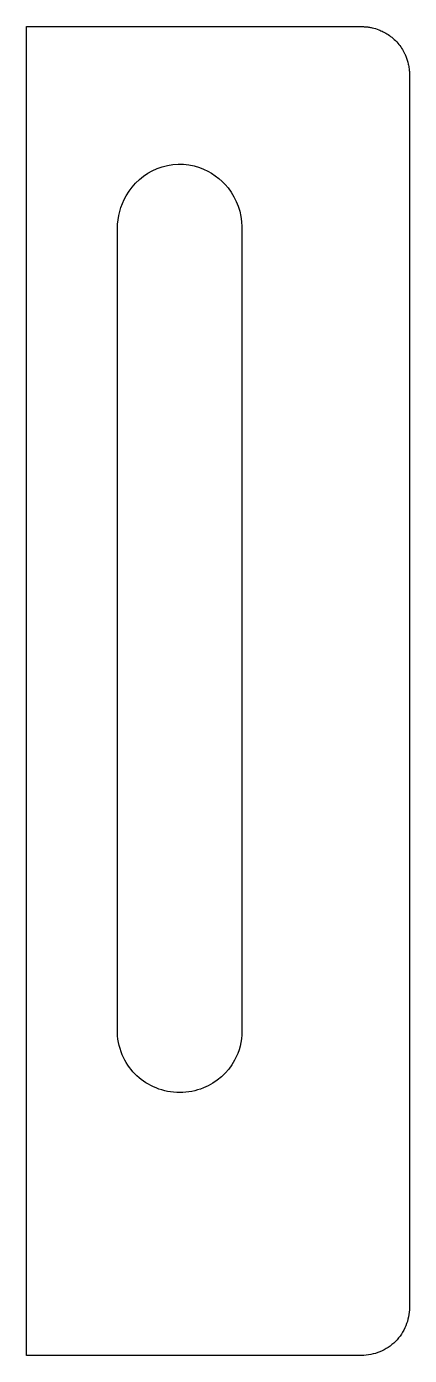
# Model space of a CAD drawing. Extents: x 0 to 40, y -25 to 114.
import ezdxf

# ---------------------------------------------------------------- set-up
doc = ezdxf.new("R2010")
doc.units = 0

msp = doc.modelspace()

# ---------------------------------------------------------------- linework, layer by layer
at = {"layer": '1'}
for points, knots in [([(40, 108.77), (40, 108.81), (40, 108.85), (40, 108.89), (40, 108.89), (40, 108.93), (39.99, 108.97), (39.99, 109.01), (39.99, 109.01), (39.99, 109.03), (39.99, 109.05), (39.99, 109.08), (39.99, 109.08), (39.99, 109.09), (39.97, 109.28), (39.96, 109.38), (39.96, 109.38), (39.94, 109.54), (39.91, 109.7), (39.88, 109.86), (39.88, 109.86), (39.82, 110.14), (39.73, 110.42), (39.62, 110.68), (39.62, 110.68), (39.58, 110.78), (39.5, 110.95), (39.5, 110.96), (39.5, 110.96), (39.31, 111.35), (39.07, 111.71), (38.79, 112.04), (38.79, 112.04), (38.63, 112.22), (38.45, 112.4), (38.27, 112.56), (38.27, 112.56), (37.96, 112.83), (37.62, 113.06), (37.25, 113.24), (37.25, 113.24), (37.1, 113.32), (36.95, 113.38), (36.8, 113.44), (36.8, 113.44), (36.57, 113.53), (36.34, 113.6), (36.1, 113.65), (36.1, 113.65), (35.98, 113.68), (35.86, 113.7), (35.73, 113.72), (35.73, 113.72), (35.61, 113.74), (35.49, 113.75), (35.37, 113.76), (35.37, 113.76), (35.25, 113.77), (35.12, 113.77), (35, 113.78), (35, 113.78), (23.33, 113.78), (11.67, 113.78), (0, 113.78), (0, 113.78), (0, 67.52), (0, 21.26), (0, -25), (0, -25), (11.67, -25), (23.33, -25), (35, -25), (35, -25), (35.66, -25), (36.31, -24.87), (36.91, -24.62), (36.91, -24.62), (37.52, -24.37), (38.07, -24), (38.54, -23.54), (38.54, -23.54), (39, -23.07), (39.37, -22.52), (39.62, -21.91), (39.62, -21.91), (39.87, -21.31), (40, -20.66), (40, -20), (40, -20), (40, 22.92), (40, 65.85), (40, 108.77)], [0, 0, 0, 0, 0.043478, 0.043478, 0.043478, 0.043478, 0.086957, 0.086957, 0.086957, 0.086957, 0.130435, 0.130435, 0.130435, 0.130435, 0.173913, 0.173913, 0.173913, 0.173913, 0.217391, 0.217391, 0.217391, 0.217391, 0.26087, 0.26087, 0.26087, 0.26087, 0.304348, 0.304348, 0.304348, 0.304348, 0.347826, 0.347826, 0.347826, 0.347826, 0.391304, 0.391304, 0.391304, 0.391304, 0.434783, 0.434783, 0.434783, 0.434783, 0.478261, 0.478261, 0.478261, 0.478261, 0.521739, 0.521739, 0.521739, 0.521739, 0.565217, 0.565217, 0.565217, 0.565217, 0.608696, 0.608696, 0.608696, 0.608696, 0.652174, 0.652174, 0.652174, 0.652174, 0.695652, 0.695652, 0.695652, 0.695652, 0.73913, 0.73913, 0.73913, 0.73913, 0.782609, 0.782609, 0.782609, 0.782609, 0.826087, 0.826087, 0.826087, 0.826087, 0.869565, 0.869565, 0.869565, 0.869565, 0.913043, 0.913043, 0.913043, 0.913043, 0.956522, 0.956522, 0.956522, 0.956522, 1, 1, 1, 1]), ([(22.5, 92.71), (22.5, 92.77), (22.5, 92.82), (22.5, 92.87), (22.5, 92.87), (22.47, 94.33), (21.95, 95.77), (21.05, 96.92), (21.05, 96.92), (20.28, 97.89), (19.24, 98.65), (18.07, 99.06), (18.07, 99.06), (16.64, 99.57), (15.03, 99.53), (13.63, 98.95), (13.63, 98.95), (12.28, 98.4), (11.14, 97.37), (10.41, 96.11), (10.41, 96.11), (9.81, 95.08), (9.51, 93.9), (9.5, 92.71), (9.5, 92.71), (9.5, 64.76), (9.5, 36.81), (9.5, 8.86), (9.5, 8.86), (9.5, 8.8), (9.5, 8.75), (9.5, 8.7), (9.5, 8.7), (9.52, 7.8), (9.74, 6.91), (10.13, 6.1), (10.13, 6.1), (10.81, 4.67), (12.05, 3.52), (13.53, 2.93), (13.53, 2.93), (15.09, 2.29), (16.91, 2.29), (18.47, 2.93), (18.47, 2.93), (19.85, 3.48), (21.02, 4.51), (21.73, 5.82), (21.73, 5.82), (22.24, 6.75), (22.49, 7.8), (22.5, 8.86), (22.5, 8.86), (22.5, 36.81), (22.5, 64.76), (22.5, 92.71)], [0, 0, 0, 0, 0.071429, 0.071429, 0.071429, 0.071429, 0.142857, 0.142857, 0.142857, 0.142857, 0.214286, 0.214286, 0.214286, 0.214286, 0.285714, 0.285714, 0.285714, 0.285714, 0.357143, 0.357143, 0.357143, 0.357143, 0.428571, 0.428571, 0.428571, 0.428571, 0.5, 0.5, 0.5, 0.5, 0.571429, 0.571429, 0.571429, 0.571429, 0.642857, 0.642857, 0.642857, 0.642857, 0.714286, 0.714286, 0.714286, 0.714286, 0.785714, 0.785714, 0.785714, 0.785714, 0.857143, 0.857143, 0.857143, 0.857143, 0.928571, 0.928571, 0.928571, 0.928571, 1, 1, 1, 1])]:
    msp.add_open_spline(points, degree=3, knots=knots, dxfattribs=at)

doc.saveas('drawing.dxf')
